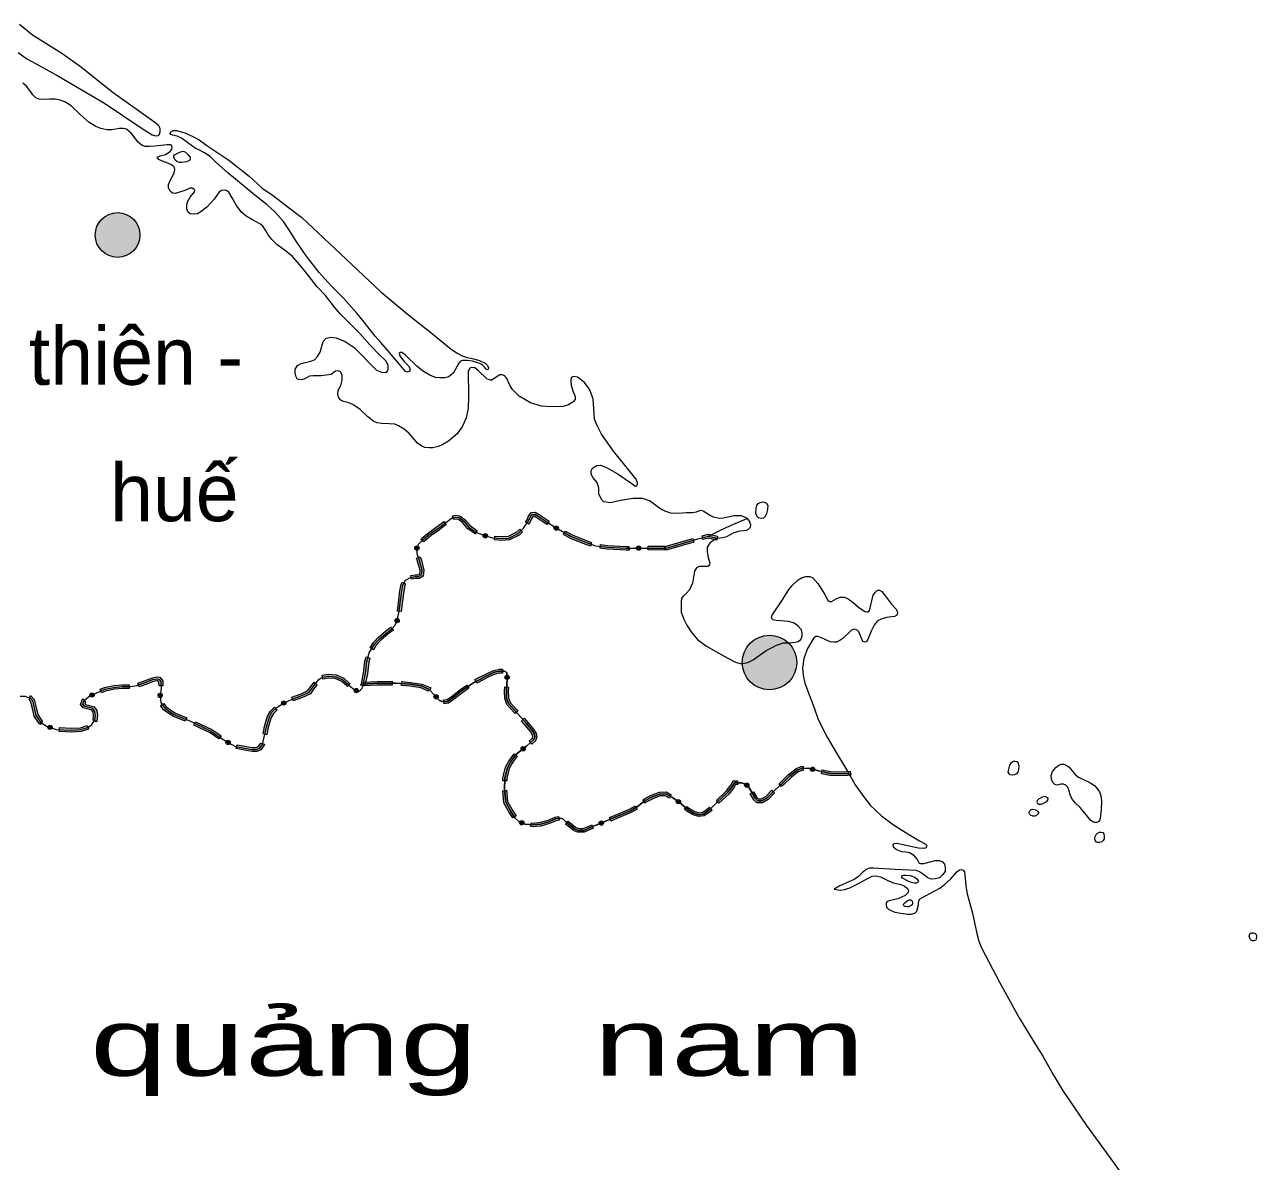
# Model space of a CAD drawing. Header units: metres. Extents: x -835890 to 1024355, y 79891 to 2211954.
# Drawn here: x -54596 to 73650, y 1288279 to 1406606 of the extents above; entities that cross this region are included whole.
import ezdxf
from ezdxf.enums import TextEntityAlignment as Align

# ---------------------------------------------------------------- set-up
doc = ezdxf.new("R2010")
doc.units = ezdxf.units.M
doc.header["$LTSCALE"] = 2200
for name, color, linetype, lineweight in [('10', 7, 'Continuous', 13), ('13', 7, 'Continuous', 13), ('14', 7, 'Continuous', 13), ('37', 7, 'Continuous', 13), ('38', 7, 'Continuous', 13), ('8', 7, 'Continuous', 13)]:
    doc.layers.add(name, color=color, linetype=linetype, lineweight=lineweight)
doc.layers.add('3', color=7, linetype='Continuous')

msp = doc.modelspace()

# ---------------------------------------------------------------- hatches: boundary and pattern name
at = {"layer": '37'}
for points in [[(-2444, 1354832), (-2296, 1355037), (-2127, 1355442), (-1852, 1355820), (-1435, 1355862), (-1035, 1355615), (-304, 1355119), (22, 1354911), (-193, 1354574), (-523, 1354785), (-1252, 1355279), (-1529, 1355450), (-1634, 1355440), (-1776, 1355244), (-1945, 1354840), (-2120, 1354598)], [(-13326, 1353061), (-13266, 1353118), (-12524, 1353754), (-11633, 1354357), (-10935, 1354899), (-10690, 1354583), (-11398, 1354033), (-12280, 1353436), (-12998, 1352820), (-13051, 1352770)], [(-10033, 1355473), (-9757, 1355546), (-9273, 1355482), (-8746, 1355072), (-8176, 1354423), (-7511, 1353955), (-7500, 1353951), (-7646, 1353578), (-7702, 1353600), (-8445, 1354124), (-9021, 1354779), (-9433, 1355100), (-9731, 1355139), (-9930, 1355086)], [(954, 1354095, 1), (563, 1354319, 1)], [(-6423, 1353346, 1), (-6857, 1353468, 1)], [(-5654, 1353373), (-4934, 1353313), (-4232, 1353362), (-3333, 1353799), (-3051, 1354081), (-2768, 1353799), (-3097, 1353469), (-4127, 1352968), (-4937, 1352912), (-5687, 1352975)], [(1725, 1353882), (2410, 1353489), (3983, 1352869), (4439, 1352709), (4306, 1352331), (3843, 1352495), (2236, 1353127), (1526, 1353535)], [(12081, 1352288), (14962, 1353127), (15073, 1352743), (12193, 1351904)], [(15934, 1353389), (16595, 1353554), (17552, 1353347), (17468, 1352956), (16602, 1353143), (16031, 1353001)], [(-13674, 1352329, 1), (-13845, 1351913, 1)], [(5365, 1352492), (6107, 1352399), (8048, 1352295), (8329, 1352298), (8334, 1351898), (8039, 1351895), (6071, 1352000), (5316, 1352095)], [(9557, 1352112, 1), (9107, 1352107, 1)], [(10329, 1352321), (10337, 1352321), (12064, 1352309), (12061, 1351909), (10337, 1351921), (10334, 1351921)], [(-14385, 1349268), (-13944, 1349347), (-13642, 1349347), (-13463, 1349452), (-13426, 1349785), (-13676, 1350760), (-13783, 1351083), (-13403, 1351209), (-13292, 1350873), (-13020, 1349814), (-13087, 1349208), (-13534, 1348947), (-13909, 1348947), (-14314, 1348874)], [(-15790, 1345566), (-15650, 1346682), (-15519, 1347677), (-15409, 1348338), (-15281, 1348580), (-14927, 1348394), (-15025, 1348209), (-15123, 1347618), (-15253, 1346630), (-15394, 1345516)], [(-15723, 1344773, 1), (-15897, 1344358, 1)], [(-18620, 1341742), (-18322, 1342239), (-17739, 1342849), (-17023, 1343459), (-16485, 1343870), (-16485, 1343870), (-16191, 1343598), (-16215, 1343573), (-16772, 1343148), (-17464, 1342558), (-18002, 1341995), (-18277, 1341536)], [(-19580, 1337844), (-19528, 1338018), (-19298, 1339096), (-19167, 1340356), (-19040, 1340787), (-18656, 1340674), (-18773, 1340278), (-18902, 1339033), (-19140, 1337920), (-19196, 1337731)], [(-23613, 1338879), (-22992, 1338979), (-22154, 1338923), (-21362, 1338583), (-20793, 1338067), (-20735, 1338019), (-20993, 1337713), (-21056, 1337766), (-21581, 1338242), (-22249, 1338528), (-22974, 1338577), (-23549, 1338484)], [(-7708, 1338422), (-6285, 1339144), (-5730, 1339379), (-5155, 1339498), (-4855, 1339511), (-4838, 1339111), (-5106, 1339100), (-5611, 1338995), (-6116, 1338781), (-7527, 1338065)], [(-46741, 1337417), (-46290, 1337608), (-45309, 1337815), (-44428, 1337895), (-43724, 1337895), (-43724, 1337495), (-44410, 1337495), (-45249, 1337419), (-46170, 1337224), (-46584, 1337048)], [(-42809, 1338069), (-42115, 1338301), (-41296, 1338618), (-40857, 1338706), (-40509, 1338667), (-40221, 1338303), (-40201, 1337791), (-40600, 1337775), (-40616, 1338157), (-40719, 1338288), (-40840, 1338302), (-41183, 1338233), (-41979, 1337924), (-42683, 1337690)], [(-26776, 1336587), (-25811, 1336940), (-25108, 1337280), (-24825, 1337658), (-24536, 1338051), (-24461, 1338145), (-24149, 1337896), (-24219, 1337808), (-24503, 1337419), (-24846, 1336962), (-25654, 1336572), (-26638, 1336211)], [(-19345, 1338169), (-17904, 1338244), (-16339, 1338261), (-16334, 1337861), (-17891, 1337845), (-19324, 1337769)], [(-15322, 1338214), (-14431, 1338141), (-13246, 1337963), (-12390, 1337589), (-12307, 1337500), (-12598, 1337226), (-12625, 1337255), (-13358, 1337575), (-14477, 1337744), (-15355, 1337815)], [(-10965, 1336321), (-10622, 1336352), (-10201, 1336645), (-9212, 1337410), (-8565, 1337859), (-8338, 1337530), (-8976, 1337088), (-9964, 1336323), (-10480, 1335963), (-10929, 1335922)], [(-4212, 1337656), (-4237, 1337255), (-4218, 1336544), (-4030, 1336049), (-3340, 1335280), (-3230, 1335155), (-3531, 1334891), (-3640, 1335015), (-4377, 1335838), (-4616, 1336465), (-4638, 1337263), (-4611, 1337681)], [(-4349, 1338442, 1), (-4378, 1338891, 1)], [(-54027, 1336755), (-53946, 1336740), (-53606, 1336366), (-53437, 1335663), (-53236, 1334786), (-52811, 1334148), (-52724, 1334093), (-52937, 1333754), (-53097, 1333855), (-53610, 1334625), (-53826, 1335572), (-53971, 1336173), (-54151, 1336371), (-54099, 1336362)], [(-47491, 1334243), (-47466, 1334280), (-47422, 1334703), (-47465, 1335046), (-47602, 1335236), (-48083, 1335373), (-48513, 1335496), (-48771, 1335840), (-48619, 1336332), (-48522, 1336415), (-48263, 1336110), (-48271, 1336102), (-48329, 1335917), (-48274, 1335844), (-47973, 1335758), (-47360, 1335582), (-47081, 1335198), (-47019, 1334707), (-47079, 1334140), (-47158, 1334021)], [(-47371, 1336919, 1), (-47779, 1336728, 1)], [(-40511, 1336566, 1), (-40459, 1337013, 1)], [(-19867, 1337162, 1), (-20253, 1337393, 1)], [(-11605, 1336479, 1), (-11923, 1336797, 1)], [(-40115, 1335952), (-39858, 1335582), (-38968, 1334963), (-37717, 1334461), (-37866, 1334090), (-39159, 1334609), (-40145, 1335295), (-40443, 1335724)], [(-29778, 1332770), (-29772, 1332796), (-29614, 1333531), (-29293, 1334629), (-29007, 1335145), (-28572, 1335560), (-28295, 1335271), (-28687, 1334897), (-28922, 1334474), (-29226, 1333433), (-29382, 1332707), (-29389, 1332675)], [(-27415, 1336085, 1), (-27825, 1335899, 1)], [(-36793, 1334046), (-35093, 1333225), (-34149, 1332581), (-34375, 1332251), (-35293, 1332878), (-36966, 1333686)], [(-2572, 1334402), (-2196, 1333972), (-1604, 1333254), (-1335, 1332805), (-1253, 1332422), (-1420, 1332058), (-1794, 1331724), (-2061, 1332023), (-1749, 1332301), (-1672, 1332468), (-1712, 1332656), (-1932, 1333023), (-2501, 1333713), (-2873, 1334138)], [(-51738, 1333388, 1), (-52165, 1333530, 1)], [(-50977, 1333430), (-49671, 1333368), (-48769, 1333418), (-48086, 1333638), (-47964, 1333257), (-48695, 1333022), (-49670, 1332968), (-50996, 1333031)], [(-33214, 1331783, 1), (-33602, 1332010, 1)], [(-32480, 1331649), (-31626, 1331487), (-30889, 1331360), (-30500, 1331360), (-30251, 1331456), (-30022, 1331768), (-30015, 1331798), (-29626, 1331703), (-29652, 1331596), (-29997, 1331125), (-30426, 1330960), (-30923, 1330960), (-31697, 1331094), (-32555, 1331256)], [(-2866, 1331087, 1), (-2514, 1331367, 1)], [(-3300, 1330479), (-3830, 1329738), (-4138, 1329179), (-4391, 1328144), (-4401, 1327876), (-4801, 1327890), (-4790, 1328199), (-4513, 1329326), (-4169, 1329951), (-3626, 1330712)], [(23954, 1327593), (24170, 1327787), (24949, 1328547), (25733, 1329162), (26239, 1329369), (26453, 1329381), (26475, 1328981), (26328, 1328973), (25937, 1328813), (25213, 1328245), (24443, 1327495), (24221, 1327295)], [(27664, 1329033, 1), (27230, 1329153, 1)], [(28453, 1329026), (29292, 1328850), (30787, 1328811), (31361, 1328887), (31414, 1328491), (30808, 1328410), (29246, 1328452), (28371, 1328634)], [(17425, 1325845), (18452, 1326817), (18942, 1327445), (19183, 1327896), (19642, 1327887), (19634, 1327487), (19420, 1327491), (19278, 1327226), (18749, 1326548), (17700, 1325554)], [(20787, 1327356, 1), (20380, 1327548, 1)], [(-4418, 1326904), (-4304, 1325732), (-3837, 1324857), (-3435, 1324244), (-3769, 1324025), (-4182, 1324653), (-4694, 1325614), (-4816, 1326865)], [(9758, 1325888), (9891, 1325994), (10652, 1326396), (11512, 1326719), (12200, 1326730), (12728, 1326444), (12537, 1326092), (12101, 1326329), (11587, 1326320), (10817, 1326031), (10111, 1325658), (10008, 1325576)], [(21307, 1326741), (21642, 1326167), (21807, 1326016), (22125, 1326016), (22565, 1326262), (23210, 1326908), (23493, 1326626), (22808, 1325940), (22229, 1325616), (21651, 1325616), (21327, 1325913), (20961, 1326539)], [(6287, 1324068), (6897, 1324327), (8384, 1324945), (8994, 1325294), (9193, 1324947), (8561, 1324585), (7052, 1323959), (6443, 1323699)], [(13653, 1325593, 1), (13284, 1325850, 1)], [(14367, 1325235), (14570, 1325061), (15167, 1324714), (15614, 1324571), (16009, 1324621), (16657, 1325082), (16712, 1325136), (16995, 1324853), (16916, 1324775), (16159, 1324236), (15576, 1324163), (15004, 1324347), (14337, 1324734), (14107, 1324931)], [(-2629, 1323439, 1), (-3049, 1323602, 1)], [(-1849, 1323517), (-1656, 1323497), (-920, 1323575), (-93, 1323812), (629, 1324121), (985, 1324189), (1060, 1323796), (747, 1323736), (42, 1323434), (-843, 1323181), (-1655, 1323095), (-1889, 1323119)], [(1989, 1323701), (2373, 1323380), (2759, 1323071), (3064, 1322935), (3572, 1322935), (4310, 1323247), (4443, 1323301), (4593, 1322930), (4463, 1322877), (3652, 1322535), (2979, 1322535), (2549, 1322726), (2120, 1323070), (1733, 1323393)], [(5652, 1323580, 1), (5238, 1323404, 1)]]:
    msp.add_hatch(color=256, dxfattribs=at).paths.add_polyline_path(points)
at = {"layer": '8'}
for points in [[(-42592, 1384707, 1), (-47247, 1384707, 1)], [(25791, 1340214, 1), (20119, 1340214, 1)]]:
    msp.add_hatch(color=256, dxfattribs=at).paths.add_polyline_path(points)

# ---------------------------------------------------------------- linework, layer by layer
at = {"layer": '10'}
for points in [[(-17898, 1338044), (-15962, 1338065), (-14454, 1337942), (-13302, 1337769), (-12508, 1337422), (-11855, 1336729), (-11387, 1336260), (-11000, 1336117), (-10551, 1336158), (-10082, 1336484), (-9094, 1337249), (-7769, 1338167), (-6200, 1338962), (-5670, 1339187), (-5130, 1339299), (-4641, 1339319), (-4397, 1339177), (-4356, 1338544), (-4438, 1337259), (-4417, 1336504), (-4203, 1335943), (-3490, 1335148), (-2349, 1333842), (-1768, 1333139), (-1523, 1332731), (-1462, 1332445), (-1585, 1332180), (-2339, 1331507), (-3439, 1330630), (-3999, 1329844), (-4325, 1329253), (-4590, 1328172), (-4631, 1327029), (-4499, 1325673), (-4010, 1324755), (-3541, 1324041), (-3103, 1323623), (-2471, 1323378), (-1656, 1323296), (-881, 1323378), (-26, 1323623), (688, 1323929), (1116, 1324010), (1432, 1323939), (1758, 1323633), (2247, 1323225), (2654, 1322899), (3021, 1322735), (3612, 1322735), (4386, 1323062), (5344, 1323449), (6975, 1324143), (8472, 1324765), (9186, 1325173), (10001, 1325826), (10734, 1326213), (11550, 1326519), (12151, 1326530), (12864, 1326142), (13598, 1325632), (14454, 1324898), (15085, 1324530), (15595, 1324367), (16084, 1324428), (16787, 1324928), (17480, 1325622), (18601, 1326683), (19110, 1327335), (19302, 1327693), (19893, 1327682), (20069, 1327694), (20689, 1327402), (21484, 1326040), (21729, 1325816), (22177, 1325816), (22687, 1326101), (23502, 1326917), (24307, 1327641), (25081, 1328396), (25835, 1328988), (26283, 1329171), (27017, 1329212), (28342, 1328845), (29269, 1328651), (30797, 1328610), (31205, 1328665), (31892, 1327482), (32751, 1326268), (33441, 1325340), (34605, 1324235), (35868, 1323307), (37377, 1322369), (38580, 1321639), (39153, 1321343), (39291, 1321185), (39310, 1321027), (39251, 1320909), (39014, 1320849), (38462, 1320889), (36844, 1321225), (36252, 1321382)], [(-55060, 1336691), (-54542, 1336691), (-54335, 1336608), (-54049, 1336556), (-53788, 1336269), (-53632, 1335618), (-53423, 1334705), (-52954, 1334002), (-52250, 1333559), (-51312, 1333246), (-49670, 1333168), (-48732, 1333220), (-48002, 1333454), (-47585, 1333741), (-47273, 1334210), (-47221, 1334705), (-47273, 1335122), (-47481, 1335409), (-48028, 1335565), (-48393, 1335670), (-48550, 1335878), (-48445, 1336217), (-47924, 1336660), (-47090, 1337051), (-46230, 1337416), (-45279, 1337617), (-44419, 1337695), (-43559, 1337695), (-42907, 1337825), (-42047, 1338112), (-41239, 1338425), (-40848, 1338504), (-40614, 1338478), (-40418, 1338230), (-40392, 1337578), (-40497, 1336691), (-40418, 1336039), (-40001, 1335439), (-39063, 1334786), (-37408, 1334121), (-35193, 1333052), (-34046, 1332269), (-33108, 1331721), (-32626, 1331473), (-31662, 1331291), (-30906, 1331160), (-30463, 1331160), (-30124, 1331291), (-29837, 1331682), (-29577, 1332752), (-29420, 1333482), (-29108, 1334552), (-28847, 1335021), (-28287, 1335556), (-27661, 1335973), (-26801, 1336365), (-25733, 1336756), (-24977, 1337121), (-24664, 1337539), (-24377, 1337930), (-23960, 1338452), (-23635, 1338673), (-22983, 1338778), (-22201, 1338725), (-21471, 1338412), (-20924, 1337917), (-20429, 1337499), (-20038, 1337265), (-19725, 1337239), (-19465, 1337525), (-19334, 1337969), (-17898, 1338044)], [(36252, 1321382), (35937, 1321343), (35799, 1321264), (35838, 1321027), (36193, 1320731), (36686, 1320534), (37160, 1320494), (37574, 1320415), (37929, 1320178), (38324, 1319705), (38502, 1319369), (38659, 1319270), (39034, 1319290), (39685, 1319468), (40218, 1319606), (40652, 1319606), (40968, 1319468), (41185, 1319231), (41264, 1318876), (41244, 1318461), (41007, 1318126), (40672, 1317810), (40218, 1317672), (39804, 1317652), (39429, 1317810), (38995, 1318145), (38590, 1318432), (38235, 1318550), (36045, 1318649), (33777, 1318807), (33362, 1318787), (33027, 1318668), (32691, 1318372), (32218, 1317938), (31784, 1317622), (31212, 1317366), (30285, 1316951), (29701, 1316605), (30324, 1316497), (30758, 1316576), (31330, 1316754), (32238, 1317188), (33224, 1317760), (33638, 1317978), (34043, 1318007), (34516, 1317889), (35404, 1317435), (35858, 1317257), (36647, 1317099), (37022, 1316941), (37278, 1316724), (37416, 1316487), (37397, 1316250), (37081, 1315954), (36312, 1315619), (35424, 1315402), (35207, 1315342), (35108, 1315204), (35088, 1314987), (35148, 1314750), (35384, 1314494), (36003, 1314227), (37278, 1314020), (37693, 1314000), (38087, 1314099), (38304, 1314316), (38442, 1314829), (38502, 1315362), (38580, 1315560), (38807, 1315727), (40169, 1316438), (40701, 1316734), (41135, 1317050), (41826, 1317701), (42477, 1318432), (42733, 1318609), (42931, 1318649), (43108, 1318589), (43246, 1318432), (43315, 1317810), (43394, 1316941), (43552, 1316112), (44095, 1314109), (44548, 1311997), (44746, 1311187), (45051, 1310447), (46916, 1306944), (48938, 1303223), (50753, 1300282), (51414, 1299226), (52519, 1297252), (53456, 1295683), (55971, 1292002), (58664, 1288301), (61416, 1284462)]]:
    msp.add_lwpolyline(points, dxfattribs=at)
for points in [[(47976, 1329528), (48145, 1329814), (48347, 1329952), (48537, 1329952), (48706, 1329888), (48855, 1329719), (48929, 1329433), (48897, 1329084), (48802, 1328809), (48664, 1328629), (48463, 1328523), (48230, 1328480), (48018, 1328512), (47913, 1328629), (47817, 1328777), (47828, 1328978)], [(56094, 1324129), (55662, 1324695), (55291, 1325120), (54813, 1325572), (54494, 1325944), (54282, 1326316), (54116, 1326947), (53983, 1327279), (53823, 1327438), (53571, 1327531), (53292, 1327531), (52894, 1327438), (52655, 1327518), (52456, 1327730), (52310, 1328049), (52283, 1328434), (52416, 1328846), (52755, 1329265), (53100, 1329530), (53326, 1329623), (53578, 1329623), (53843, 1329530), (54109, 1329331), (54481, 1328919), (54813, 1328508), (55118, 1328282), (56233, 1327764), (56797, 1327412), (57036, 1327133), (57302, 1326734), (57461, 1326322), (57528, 1325804), (57475, 1324901), (57402, 1323965), (57322, 1323765), (57242, 1323646), (57043, 1323553), (56831, 1323553), (56618, 1323632), (56366, 1323805)], [(51468, 1325530), (51212, 1325429), (50998, 1325435), (50909, 1325482), (50850, 1325559), (50826, 1325702), (50862, 1325839), (50874, 1325863), (51010, 1326005), (51058, 1326035), (51296, 1326190), (51480, 1326273), (51628, 1326279), (51771, 1326237), (51884, 1326166), (51931, 1326041), (51914, 1325886), (51747, 1325713), (51717, 1325683)], [(50119, 1324311), (50071, 1324382), (50000, 1324513), (50000, 1324620), (50048, 1324763), (50214, 1324893), (50368, 1324929), (50654, 1324858), (50880, 1324739), (50903, 1324715), (50951, 1324608), (50951, 1324501), (50832, 1324334), (50594, 1324215), (50392, 1324215)], [(56983, 1322297), (57090, 1322416), (57302, 1322549), (57475, 1322549), (57660, 1322496), (57780, 1322363), (57820, 1322111), (57807, 1321858), (57714, 1321686), (57554, 1321540), (57302, 1321473), (57116, 1321473), (56957, 1321553), (56864, 1321699), (56864, 1321712), (56824, 1321898), (56864, 1322084)], [(37382, 1317460), (36813, 1317769), (36730, 1317869), (36730, 1317986), (36863, 1318053), (37164, 1318087), (37608, 1318028), (38076, 1317869), (38343, 1317644), (38427, 1317501), (38435, 1317393), (38385, 1317301), (38260, 1317242), (38051, 1317242), (37741, 1317301)], [(37064, 1315177), (37286, 1315400), (37537, 1315492), (37670, 1315500), (37787, 1315417), (37854, 1315291), (37854, 1315141), (37796, 1314982), (37603, 1314831), (37419, 1314773), (37261, 1314773), (37060, 1314806), (36943, 1314865), (36918, 1314940), (36918, 1315040)], [(72993, 1311417), (72911, 1311713), (72977, 1311975), (73108, 1312057), (73322, 1312057), (73518, 1311991), (73617, 1311877), (73650, 1311713), (73617, 1311417), (73551, 1311270), (73404, 1311220), (73223, 1311220), (73141, 1311253)]]:
    msp.add_lwpolyline(points, close=True, dxfattribs=at)
at = {"layer": '13'}
for points in [[(-55264, 1403706), (-54354, 1403058), (-53338, 1402480), (-51149, 1401271), (-46271, 1398424), (-42357, 1395786), (-41324, 1395138), (-40947, 1395042), (-40667, 1395077), (-40544, 1395217), (-40474, 1395445), (-40492, 1395778), (-40632, 1396058), (-41035, 1396408), (-45501, 1399597), (-48679, 1402129), (-50728, 1403601), (-53767, 1405502), (-55115, 1406606)], [(-37383, 1389584), (-37909, 1389356), (-38574, 1389128), (-38924, 1389041), (-39187, 1389076), (-39432, 1389286), (-39625, 1389619), (-39625, 1389952), (-39441, 1390398), (-39021, 1391152), (-38951, 1391502), (-38986, 1391730), (-39126, 1391888), (-39389, 1392063), (-39861, 1392256), (-40352, 1392413), (-40614, 1392554), (-40790, 1392805), (-40474, 1392939), (-39940, 1393088), (-39537, 1393316), (-39520, 1393316), (-39275, 1393596), (-39222, 1393842), (-39275, 1393999), (-39397, 1394087), (-39765, 1394087), (-41026, 1393964), (-41639, 1393929), (-42059, 1393929), (-42357, 1394034), (-42760, 1394367), (-43513, 1395296), (-44003, 1395734), (-44354, 1395804), (-44721, 1395786), (-45501, 1395655), (-46044, 1395655), (-46674, 1395778), (-47182, 1395988), (-47865, 1396408), (-48828, 1397250), (-49765, 1398169), (-50413, 1398572), (-50886, 1398730), (-51411, 1398835), (-52007, 1398853), (-52707, 1398818), (-53075, 1398853), (-53417, 1398984), (-53732, 1399282), (-54047, 1399755), (-54415, 1400211), (-54783, 1400526)], [(-14081, 1363476), (-14551, 1364049), (-15081, 1364494), (-15662, 1364836), (-16056, 1365024), (-16654, 1365059), (-17441, 1365093), (-17902, 1365144), (-18244, 1365298), (-18851, 1365769), (-19655, 1366538), (-20441, 1367052), (-20937, 1367257), (-21382, 1367360), (-21690, 1367531), (-21878, 1367770), (-21980, 1368095), (-21946, 1368540), (-21673, 1369053), (-21552, 1369613), (-21544, 1370161), (-21698, 1370461), (-21929, 1370576), (-22237, 1370542), (-22664, 1370182), (-23709, 1370048), (-24547, 1370048), (-24942, 1369999), (-25435, 1369728), (-25755, 1369629), (-26075, 1369678), (-26223, 1369752), (-26371, 1369999), (-26445, 1370369), (-26420, 1370739), (-26186, 1371121), (-25792, 1371343), (-24781, 1371565), (-24412, 1371713), (-24091, 1372058), (-23820, 1372527), (-23524, 1373612), (-23190, 1373978), (-22700, 1374083), (-22174, 1374013), (-21229, 1373627), (-20283, 1372997), (-19653, 1372367), (-18567, 1371211), (-17972, 1370651), (-17447, 1370440), (-17026, 1370405), (-16851, 1370511), (-16746, 1370756), (-16746, 1371176), (-16991, 1371596), (-17622, 1372192), (-18672, 1373277), (-19688, 1374468), (-20686, 1375471), (-21702, 1376452), (-22332, 1377187), (-23278, 1378414), (-24153, 1379325), (-24959, 1380376), (-25939, 1381602), (-26692, 1382461), (-27427, 1383056), (-28338, 1383722), (-28854, 1384239), (-29240, 1384712), (-29520, 1385220), (-29783, 1385640), (-30028, 1385850), (-30413, 1386060), (-30938, 1386323), (-31516, 1386656), (-31972, 1387041), (-32515, 1387706), (-32979, 1388576), (-33346, 1389154), (-33609, 1389347), (-33819, 1389382), (-34117, 1389330), (-34380, 1389137), (-34870, 1388436), (-35641, 1387612), (-36201, 1387139), (-36604, 1386912), (-36980, 1386868), (-37366, 1386920), (-37593, 1387113), (-37699, 1387429), (-37716, 1387779), (-37628, 1388164), (-37366, 1388638), (-36910, 1389198), (-36875, 1389391), (-36963, 1389496), (-37138, 1389584), (-37383, 1389584)], [(20998, 1354555), (20917, 1354805), (20896, 1354880), (20668, 1355199), (20036, 1355473), (19271, 1355478), (18134, 1355247), (17707, 1355196), (17125, 1355333), (16715, 1355538), (16065, 1355966), (15723, 1356017), (15313, 1355863), (14988, 1355778), (14278, 1355786), (13492, 1355701), (12671, 1355752), (12158, 1355923), (11645, 1356163), (10448, 1357035), (9721, 1357283), (8747, 1357283), (7447, 1357061), (6404, 1356821), (5720, 1356941), (5464, 1357164), (5199, 1357771), (5199, 1358352), (5010, 1358951), (4583, 1359430), (4378, 1359824), (4378, 1360166), (4515, 1360440), (4985, 1360722), (5378, 1360739), (5977, 1360499), (7088, 1359884), (8507, 1358908), (8952, 1358583), (9157, 1358583), (9225, 1358720), (9225, 1358908), (9080, 1359293), (6729, 1362210), (5464, 1363989), (4968, 1364965), (4745, 1365546), (4669, 1366615), (4583, 1367642), (4224, 1368651), (3660, 1369404), (2976, 1369900), (2600, 1369968), (2317, 1369874), (2266, 1369601), (2300, 1369053), (2523, 1368386), (2711, 1367890), (2711, 1367599), (2523, 1367342), (1967, 1367009), (1437, 1366872), (291, 1366821), (-786, 1366889), (-1923, 1367223), (-3120, 1367941), (-3804, 1368626), (-4095, 1369087), (-4385, 1369772), (-4608, 1370045), (-4881, 1370165), (-5104, 1370148), (-5711, 1369780), (-5967, 1369609), (-6138, 1369609), (-6463, 1369746), (-7352, 1370567), (-7728, 1370892), (-8070, 1370909), (-8258, 1370841), (-8404, 1370559), (-8370, 1367924), (-8412, 1366667), (-8635, 1365674), (-8994, 1364802), (-9575, 1364015), (-10473, 1363254), (-11037, 1362895), (-11516, 1362706), (-12080, 1362552), (-12473, 1362552), (-12935, 1362604), (-13243, 1362741), (-13687, 1363031), (-14081, 1363476)], [(-48445, 1336217), (-47924, 1336660), (-47090, 1337051), (-46230, 1337416), (-45279, 1337617), (-44419, 1337695), (-43559, 1337695), (-42907, 1337825), (-42047, 1338112), (-41239, 1338425), (-40848, 1338504), (-40614, 1338478), (-40418, 1338230), (-40392, 1337578), (-40497, 1336691), (-40418, 1336039), (-40001, 1335439), (-39063, 1334786), (-37408, 1334121), (-35193, 1333052), (-34046, 1332269), (-33108, 1331721), (-32626, 1331473), (-31662, 1331291), (-30906, 1331160), (-30463, 1331160), (-30124, 1331291), (-29837, 1331682), (-29577, 1332752), (-29420, 1333482), (-29108, 1334552), (-28847, 1335021), (-28287, 1335556), (-27661, 1335973), (-26801, 1336365), (-25733, 1336756), (-24977, 1337121), (-24664, 1337539), (-24377, 1337930), (-23960, 1338452), (-23635, 1338673), (-22983, 1338778), (-22201, 1338725), (-21471, 1338412), (-20924, 1337917), (-20429, 1337499), (-20038, 1337265), (-19725, 1337239), (-19465, 1337525), (-19334, 1337969), (-19100, 1339065), (-18970, 1340317), (-18709, 1341204), (-18162, 1342117), (-17601, 1342704), (-16898, 1343304), (-16350, 1343721), (-16012, 1344086), (-15803, 1344582), (-15595, 1345521), (-15451, 1346656), (-15321, 1347647), (-15217, 1348273), (-14956, 1348769), (-14435, 1349056), (-13927, 1349147), (-13588, 1349147), (-13275, 1349330), (-13223, 1349799), (-13484, 1350817), (-13718, 1351521), (-13770, 1352095), (-13588, 1352539), (-13132, 1352969), (-12402, 1353595), (-11516, 1354195), (-10473, 1355004), (-10135, 1355239), (-9744, 1355343), (-9353, 1355291), (-8884, 1354926), (-8310, 1354273), (-7607, 1353778), (-6707, 1353426), (-5873, 1353191), (-4935, 1353112), (-4179, 1353165), (-3215, 1353634), (-2668, 1354182), (-2121, 1354939), (-1951, 1355343), (-1743, 1355630), (-1482, 1355656), (-1143, 1355447), (-414, 1354952), (733, 1354221), (2323, 1353308), (3913, 1352682), (4838, 1352356), (6089, 1352199), (8044, 1352095)], [(17510, 1353152), (18057, 1353203), (18519, 1353323), (19288, 1353751), (19904, 1353922), (20554, 1353990), (20787, 1354072), (20966, 1354298), (20998, 1354555)], [(8044, 1352095), (10337, 1352121), (11062, 1352116), (12178, 1352108), (13062, 1352366), (15480, 1353069), (16599, 1353362), (17510, 1353152)], [(-55060, 1336691), (-54542, 1336691), (-54335, 1336608), (-54049, 1336556), (-53788, 1336269), (-53632, 1335618), (-53423, 1334705), (-52954, 1334002), (-52250, 1333559), (-51312, 1333246), (-49670, 1333168), (-48732, 1333220), (-48002, 1333454), (-47585, 1333741), (-47273, 1334210), (-47221, 1334705), (-47273, 1335122), (-47481, 1335409), (-48028, 1335565), (-48393, 1335670), (-48550, 1335878), (-48445, 1336217)]]:
    msp.add_lwpolyline(points, dxfattribs=at)
for points in [[(-29874, 1389597), (-28688, 1388787), (-27152, 1387623), (-25737, 1386514), (-21709, 1382748), (-17506, 1378785), (-14587, 1376369), (-12140, 1374404), (-10187, 1372823), (-9485, 1372362), (-9046, 1372143), (-8519, 1371967), (-7839, 1371813), (-7224, 1371638), (-6653, 1371352), (-6434, 1371176), (-6302, 1370913), (-6346, 1370737), (-6412, 1370671), (-6544, 1370737), (-6675, 1370913), (-6873, 1371111), (-7070, 1371264), (-7422, 1371418), (-7948, 1371572), (-8541, 1371659), (-9002, 1371659), (-9221, 1371572), (-9375, 1371374), (-9726, 1370759), (-9957, 1370375), (-10439, 1369936), (-10856, 1369826), (-11383, 1369848), (-11822, 1369870), (-12415, 1370111), (-13051, 1370485), (-13710, 1371012), (-14982, 1372241), (-15312, 1372461), (-15531, 1372483), (-15597, 1372373), (-15509, 1372066), (-15070, 1371539), (-14631, 1371100), (-14500, 1370836), (-14500, 1370595), (-14565, 1370485), (-14741, 1370441), (-14928, 1370496), (-15454, 1371133), (-16618, 1372494), (-17517, 1373526), (-18099, 1374174), (-19240, 1375623), (-20008, 1376589), (-21402, 1378137), (-22697, 1379411), (-23926, 1380794), (-25298, 1382540), (-26329, 1384077), (-27097, 1385284), (-27646, 1386097), (-28535, 1387118), (-29347, 1387843), (-29347, 1387865), (-30642, 1388853), (-33440, 1391166), (-34669, 1392264), (-35262, 1392878), (-35854, 1393273), (-36469, 1393580), (-36842, 1393756), (-37610, 1394305), (-38268, 1394788), (-38707, 1394985), (-39190, 1395095), (-39388, 1395161), (-39454, 1395270), (-39388, 1395446), (-39124, 1395600), (-38773, 1395600), (-37917, 1395336), (-37083, 1394963), (-36425, 1394612), (-35624, 1394030), (-33341, 1392494), (-31234, 1390826)], [(-38216, 1392249), (-38459, 1392269), (-38701, 1392330), (-38924, 1392512), (-39066, 1392795), (-39066, 1392957), (-38985, 1393058), (-38358, 1393382), (-38095, 1393422), (-37852, 1393341), (-37589, 1393098), (-37367, 1392795), (-37367, 1392613), (-37427, 1392471), (-37731, 1392310)], [(22654, 1355717), (22498, 1355391), (22342, 1355249), (22086, 1355192), (21817, 1355277), (21632, 1355447), (21632, 1355462), (21547, 1355717), (21562, 1356256), (21647, 1356568), (21789, 1356753), (22001, 1356880), (22257, 1356923), (22271, 1356923), (22413, 1356909), (22441, 1356909), (22654, 1356795), (22782, 1356568), (22767, 1356128)]]:
    msp.add_lwpolyline(points, close=True, dxfattribs=at)
at = {"layer": '14'}
for points in [[(-4397, 1339177), (-4641, 1339319), (-5130, 1339299), (-5670, 1339187), (-6200, 1338962), (-7769, 1338167), (-9094, 1337249), (-10082, 1336484), (-10551, 1336158), (-11000, 1336117), (-11387, 1336260), (-11855, 1336729), (-12508, 1337422), (-13302, 1337769), (-14454, 1337942), (-15962, 1338065), (-17898, 1338044), (-19334, 1337969), (-19100, 1339065), (-18970, 1340317), (-18709, 1341204), (-18162, 1342117), (-17601, 1342704), (-16898, 1343304), (-16350, 1343721), (-16012, 1344086), (-15803, 1344582), (-15595, 1345521), (-15451, 1346656), (-15321, 1347647), (-15217, 1348273), (-14956, 1348769), (-14435, 1349056), (-13927, 1349147), (-13588, 1349147), (-13275, 1349330), (-13223, 1349799), (-13484, 1350817), (-13718, 1351521), (-13770, 1352095), (-13588, 1352539), (-13132, 1352969), (-12402, 1353595), (-11516, 1354195), (-10473, 1355004), (-10135, 1355239), (-9744, 1355343), (-9353, 1355291), (-8884, 1354926), (-8310, 1354273), (-7607, 1353778), (-6707, 1353426), (-5873, 1353191), (-4935, 1353112), (-4179, 1353165), (-3215, 1353634), (-2668, 1354182), (-2121, 1354939), (-1951, 1355343), (-1743, 1355630), (-1482, 1355656), (-1143, 1355447), (-414, 1354952), (733, 1354221), (2323, 1353308), (3913, 1352682), (4838, 1352356), (6089, 1352199), (8044, 1352095), (10337, 1352121), (11062, 1352116), (12178, 1352108)], [(12178, 1352108), (13062, 1352366), (15480, 1353069), (16599, 1353349), (17510, 1353152), (17117, 1352947), (16758, 1352621), (16484, 1352211), (16458, 1351775), (16578, 1351090), (16732, 1350594), (16663, 1350303), (16544, 1350218), (16065, 1350218), (15638, 1350201), (15364, 1350047), (15142, 1349705), (14936, 1348473), (14637, 1347780), (14329, 1347421), (13970, 1347113), (13782, 1346856), (13748, 1346531), (13748, 1345436), (14046, 1344707), (14353, 1344093), (14865, 1343287), (15453, 1342609), (16390, 1341903), (18553, 1340697), (19408, 1340235), (20021, 1340055), (20690, 1340195), (21254, 1340477), (21888, 1340935), (22627, 1341463), (23296, 1341815), (23684, 1342027), (24432, 1342247), (25013, 1342264), (25647, 1342335), (25928, 1342405), (26210, 1342599), (26351, 1342898), (26351, 1343268), (26281, 1343620), (25946, 1344007), (25541, 1344289), (24978, 1344465), (23640, 1344588), (23340, 1344659), (23199, 1344800), (23164, 1344923), (23244, 1345143), (24318, 1346746), (24899, 1347715), (25286, 1348172), (25955, 1348807), (26342, 1349071), (26729, 1349159), (27152, 1349159), (27486, 1349035), (27988, 1348445), (28727, 1347283), (29044, 1346684), (29220, 1346543), (29414, 1346543), (29889, 1346843), (30329, 1347001), (30752, 1347001), (31157, 1346825), (31685, 1346438), (32222, 1345971), (32891, 1345531), (33102, 1345478), (33278, 1345495), (33384, 1345619), (33753, 1347204), (33982, 1347538), (34123, 1347679), (34264, 1347732), (34422, 1347732), (34651, 1347609), (35250, 1346852), (35672, 1346288), (36112, 1345795), (36253, 1345548), (36297, 1345346), (36227, 1345152), (35980, 1344993), (35153, 1344905), (34572, 1344729)], [(34572, 1344729), (34167, 1344500), (33850, 1344095), (33551, 1343461), (33164, 1342545), (33014, 1342358), (32838, 1342340), (32662, 1342411), (32257, 1343397), (32046, 1343608), (31764, 1343661), (31482, 1343590), (30602, 1342710), (30268, 1342481), (29951, 1342340), (29616, 1342340), (29282, 1342376), (28367, 1342780), (27979, 1342904), (27786, 1342904), (27574, 1342780), (26923, 1341671), (26536, 1340618), (26398, 1339631), (26457, 1338881), (26645, 1338042), (27592, 1335476), (28035, 1334282), (28963, 1332426), (29890, 1330827), (30906, 1329179), (31205, 1328665), (30797, 1328610), (29269, 1328651), (28342, 1328845), (27017, 1329212), (26283, 1329171), (25835, 1328988), (25081, 1328396), (24307, 1327641), (23502, 1326917), (22687, 1326101), (22177, 1325816), (21729, 1325816), (21484, 1326040), (20689, 1327402), (20069, 1327694), (19893, 1327682), (19302, 1327693), (19110, 1327335), (18601, 1326683), (17480, 1325622), (16787, 1324928), (16084, 1324428), (15595, 1324367), (15085, 1324530), (14454, 1324898), (13598, 1325632), (12864, 1326142), (12151, 1326530), (11550, 1326519), (10734, 1326213), (10001, 1325826), (9186, 1325173), (8472, 1324765), (6975, 1324143), (5344, 1323449), (4386, 1323062), (3612, 1322735), (3021, 1322735), (2654, 1322899), (2247, 1323225), (1758, 1323633), (1432, 1323939), (1116, 1324010), (688, 1323929), (-26, 1323623), (-881, 1323378), (-1656, 1323296), (-2471, 1323378), (-3103, 1323623), (-3541, 1324041), (-4010, 1324755), (-4499, 1325673), (-4631, 1327029), (-4590, 1328172), (-4325, 1329253), (-3999, 1329844), (-3439, 1330630), (-2339, 1331507), (-1585, 1332180), (-1462, 1332445), (-1523, 1332731), (-1768, 1333139), (-2349, 1333842), (-3490, 1335148), (-4203, 1335943), (-4417, 1336504), (-4438, 1337259), (-4356, 1338544), (-4397, 1339177)]]:
    msp.add_lwpolyline(points, dxfattribs=at)
at = {"layer": '37'}
for points in [[(-2444, 1354832), (-2296, 1355037), (-2127, 1355442), (-1852, 1355820), (-1435, 1355862), (-1035, 1355615), (-304, 1355119), (22, 1354911), (-193, 1354574), (-523, 1354785), (-1252, 1355279), (-1529, 1355450), (-1634, 1355440), (-1776, 1355244), (-1945, 1354840), (-2120, 1354598)], [(-13326, 1353061), (-13266, 1353118), (-12524, 1353754), (-11633, 1354357), (-10935, 1354899), (-10690, 1354583), (-11398, 1354033), (-12280, 1353436), (-12998, 1352820), (-13051, 1352770)], [(-10033, 1355473), (-9757, 1355546), (-9273, 1355482), (-8746, 1355072), (-8176, 1354423), (-7511, 1353955), (-7500, 1353951), (-7646, 1353578), (-7702, 1353600), (-8445, 1354124), (-9021, 1354779), (-9433, 1355100), (-9731, 1355139), (-9930, 1355086)], [(-5654, 1353373), (-4934, 1353313), (-4232, 1353362), (-3333, 1353799), (-3051, 1354081), (-2768, 1353799), (-3097, 1353469), (-4127, 1352968), (-4937, 1352912), (-5687, 1352975)], [(1725, 1353882), (2410, 1353489), (3983, 1352869), (4439, 1352709), (4306, 1352331), (3843, 1352495), (2236, 1353127), (1526, 1353535)], [(12081, 1352288), (14962, 1353127), (15073, 1352743), (12193, 1351904)], [(15934, 1353389), (16595, 1353554), (17552, 1353347), (17468, 1352956), (16602, 1353143), (16031, 1353001)], [(5365, 1352492), (6107, 1352399), (8048, 1352295), (8329, 1352298), (8334, 1351898), (8039, 1351895), (6071, 1352000), (5316, 1352095)], [(10329, 1352321), (10337, 1352321), (12064, 1352309), (12061, 1351909), (10337, 1351921), (10334, 1351921)], [(-14385, 1349268), (-13944, 1349347), (-13642, 1349347), (-13463, 1349452), (-13426, 1349785), (-13676, 1350760), (-13783, 1351083), (-13403, 1351209), (-13292, 1350873), (-13020, 1349814), (-13087, 1349208), (-13534, 1348947), (-13909, 1348947), (-14314, 1348874)], [(-15790, 1345566), (-15650, 1346682), (-15519, 1347677), (-15409, 1348338), (-15281, 1348580), (-14927, 1348394), (-15025, 1348209), (-15123, 1347618), (-15253, 1346630), (-15394, 1345516)], [(-18620, 1341742), (-18322, 1342239), (-17739, 1342849), (-17023, 1343459), (-16485, 1343870), (-16485, 1343870), (-16191, 1343598), (-16215, 1343573), (-16772, 1343148), (-17464, 1342558), (-18002, 1341995), (-18277, 1341536)], [(-19580, 1337844), (-19528, 1338018), (-19298, 1339096), (-19167, 1340356), (-19040, 1340787), (-18656, 1340674), (-18773, 1340278), (-18902, 1339033), (-19140, 1337920), (-19196, 1337731)], [(-23613, 1338879), (-22992, 1338979), (-22154, 1338923), (-21362, 1338583), (-20793, 1338067), (-20735, 1338019), (-20993, 1337713), (-21056, 1337766), (-21581, 1338242), (-22249, 1338528), (-22974, 1338577), (-23549, 1338484)], [(-7708, 1338422), (-6285, 1339144), (-5730, 1339379), (-5155, 1339498), (-4855, 1339511), (-4838, 1339111), (-5106, 1339100), (-5611, 1338995), (-6116, 1338781), (-7527, 1338065)], [(-46741, 1337417), (-46290, 1337608), (-45309, 1337815), (-44428, 1337895), (-43724, 1337895), (-43724, 1337495), (-44410, 1337495), (-45249, 1337419), (-46170, 1337224), (-46584, 1337048)], [(-42809, 1338069), (-42115, 1338301), (-41296, 1338618), (-40857, 1338706), (-40509, 1338667), (-40221, 1338303), (-40201, 1337791), (-40600, 1337775), (-40616, 1338157), (-40719, 1338288), (-40840, 1338302), (-41183, 1338233), (-41979, 1337924), (-42683, 1337690)], [(-26776, 1336587), (-25811, 1336940), (-25108, 1337280), (-24825, 1337658), (-24536, 1338051), (-24461, 1338145), (-24149, 1337896), (-24219, 1337808), (-24503, 1337419), (-24846, 1336962), (-25654, 1336572), (-26638, 1336211)], [(-19345, 1338169), (-17904, 1338244), (-16339, 1338261), (-16334, 1337861), (-17891, 1337845), (-19324, 1337769)], [(-15322, 1338214), (-14431, 1338141), (-13246, 1337963), (-12390, 1337589), (-12307, 1337500), (-12598, 1337226), (-12625, 1337255), (-13358, 1337575), (-14477, 1337744), (-15355, 1337815)], [(-10965, 1336321), (-10622, 1336352), (-10201, 1336645), (-9212, 1337410), (-8565, 1337859), (-8338, 1337530), (-8976, 1337088), (-9964, 1336323), (-10480, 1335963), (-10929, 1335922)], [(-4212, 1337656), (-4237, 1337255), (-4218, 1336544), (-4030, 1336049), (-3340, 1335280), (-3230, 1335155), (-3531, 1334891), (-3640, 1335015), (-4377, 1335838), (-4616, 1336465), (-4638, 1337263), (-4611, 1337681)], [(-54027, 1336755), (-53946, 1336740), (-53606, 1336366), (-53437, 1335663), (-53236, 1334786), (-52811, 1334148), (-52724, 1334093), (-52937, 1333754), (-53097, 1333855), (-53610, 1334625), (-53826, 1335572), (-53971, 1336173), (-54151, 1336371), (-54099, 1336362)], [(-47491, 1334243), (-47466, 1334280), (-47422, 1334703), (-47465, 1335046), (-47602, 1335236), (-48083, 1335373), (-48513, 1335496), (-48771, 1335840), (-48619, 1336332), (-48522, 1336415), (-48263, 1336110), (-48271, 1336102), (-48329, 1335917), (-48274, 1335844), (-47973, 1335758), (-47360, 1335582), (-47081, 1335198), (-47019, 1334707), (-47079, 1334140), (-47158, 1334021)], [(-40115, 1335952), (-39858, 1335582), (-38968, 1334963), (-37717, 1334461), (-37866, 1334090), (-39159, 1334609), (-40145, 1335295), (-40443, 1335724)], [(-29778, 1332770), (-29772, 1332796), (-29614, 1333531), (-29293, 1334629), (-29007, 1335145), (-28572, 1335560), (-28295, 1335271), (-28687, 1334897), (-28922, 1334474), (-29226, 1333433), (-29382, 1332707), (-29389, 1332675)], [(-36793, 1334046), (-35093, 1333225), (-34149, 1332581), (-34375, 1332251), (-35293, 1332878), (-36966, 1333686)], [(-2572, 1334402), (-2196, 1333972), (-1604, 1333254), (-1335, 1332805), (-1253, 1332422), (-1420, 1332058), (-1794, 1331724), (-2061, 1332023), (-1749, 1332301), (-1672, 1332468), (-1712, 1332656), (-1932, 1333023), (-2501, 1333713), (-2873, 1334138)], [(-50977, 1333430), (-49671, 1333368), (-48769, 1333418), (-48086, 1333638), (-47964, 1333257), (-48695, 1333022), (-49670, 1332968), (-50996, 1333031)], [(-32480, 1331649), (-31626, 1331487), (-30889, 1331360), (-30500, 1331360), (-30251, 1331456), (-30022, 1331768), (-30015, 1331798), (-29626, 1331703), (-29652, 1331596), (-29997, 1331125), (-30426, 1330960), (-30923, 1330960), (-31697, 1331094), (-32555, 1331256)], [(-3300, 1330479), (-3830, 1329738), (-4138, 1329179), (-4391, 1328144), (-4401, 1327876), (-4801, 1327890), (-4790, 1328199), (-4513, 1329326), (-4169, 1329951), (-3626, 1330712)], [(23954, 1327593), (24170, 1327787), (24949, 1328547), (25733, 1329162), (26239, 1329369), (26453, 1329381), (26475, 1328981), (26328, 1328973), (25937, 1328813), (25213, 1328245), (24443, 1327495), (24221, 1327295)], [(28453, 1329026), (29292, 1328850), (30787, 1328811), (31361, 1328887), (31414, 1328491), (30808, 1328410), (29246, 1328452), (28371, 1328634)], [(17425, 1325845), (18452, 1326817), (18942, 1327445), (19183, 1327896), (19642, 1327887), (19634, 1327487), (19420, 1327491), (19278, 1327226), (18749, 1326548), (17700, 1325554)], [(-4418, 1326904), (-4304, 1325732), (-3837, 1324857), (-3435, 1324244), (-3769, 1324025), (-4182, 1324653), (-4694, 1325614), (-4816, 1326865)], [(9758, 1325888), (9891, 1325994), (10652, 1326396), (11512, 1326719), (12200, 1326730), (12728, 1326444), (12537, 1326092), (12101, 1326329), (11587, 1326320), (10817, 1326031), (10111, 1325658), (10008, 1325576)], [(21307, 1326741), (21642, 1326167), (21807, 1326016), (22125, 1326016), (22565, 1326262), (23210, 1326908), (23493, 1326626), (22808, 1325940), (22229, 1325616), (21651, 1325616), (21327, 1325913), (20961, 1326539)], [(6287, 1324068), (6897, 1324327), (8384, 1324945), (8994, 1325294), (9193, 1324947), (8561, 1324585), (7052, 1323959), (6443, 1323699)], [(14367, 1325235), (14570, 1325061), (15167, 1324714), (15614, 1324571), (16009, 1324621), (16657, 1325082), (16712, 1325136), (16995, 1324853), (16916, 1324775), (16159, 1324236), (15576, 1324163), (15004, 1324347), (14337, 1324734), (14107, 1324931)], [(-1849, 1323517), (-1656, 1323497), (-920, 1323575), (-93, 1323812), (629, 1324121), (985, 1324189), (1060, 1323796), (747, 1323736), (42, 1323434), (-843, 1323181), (-1655, 1323095), (-1889, 1323119)], [(1989, 1323701), (2373, 1323380), (2759, 1323071), (3064, 1322935), (3572, 1322935), (4310, 1323247), (4443, 1323301), (4593, 1322930), (4463, 1322877), (3652, 1322535), (2979, 1322535), (2549, 1322726), (2120, 1323070), (1733, 1323393)]]:
    msp.add_lwpolyline(points, close=True, dxfattribs=at)
for centre in [(759, 1354207), (-6640, 1353407), (-13759, 1352121), (9332, 1352110), (-15810, 1344566), (-4364, 1338666), (-47575, 1336824), (-40485, 1336789), (-20060, 1337278), (-11764, 1336638), (-27620, 1335992), (-51952, 1333459), (-33408, 1331896), (-2690, 1331227), (27447, 1329093), (20583, 1327452), (13468, 1325722), (-2839, 1323521), (5445, 1323492)]:
    msp.add_circle(centre, 225, dxfattribs=at)
at = {"layer": '38'}
msp.add_lwpolyline([(16599, 1353362), (17793, 1353934), (18889, 1354461), (20122, 1354987), (20668, 1355199)], dxfattribs=at)
at = {"layer": '8'}
for centre, radius in [((-44919, 1384707), 2328), ((22955, 1340214), 2836)]:
    msp.add_circle(centre, radius, dxfattribs=at)

# ---------------------------------------------------------------- texts
at = {"layer": '3'}
for s, p in [('thừa thiên -          ', (-41239, 1369115)), ('   huế ', (-41238, 1354915))]:
    msp.add_text(s, height=6000, dxfattribs=at).set_placement(p, align=Align.CENTER)
at = {"layer": '3', "width": 1.55}
msp.add_text('quảng   nam', height=7000, dxfattribs=at).set_placement((-7457, 1297186), align=Align.CENTER)

doc.saveas('drawing.dxf')
